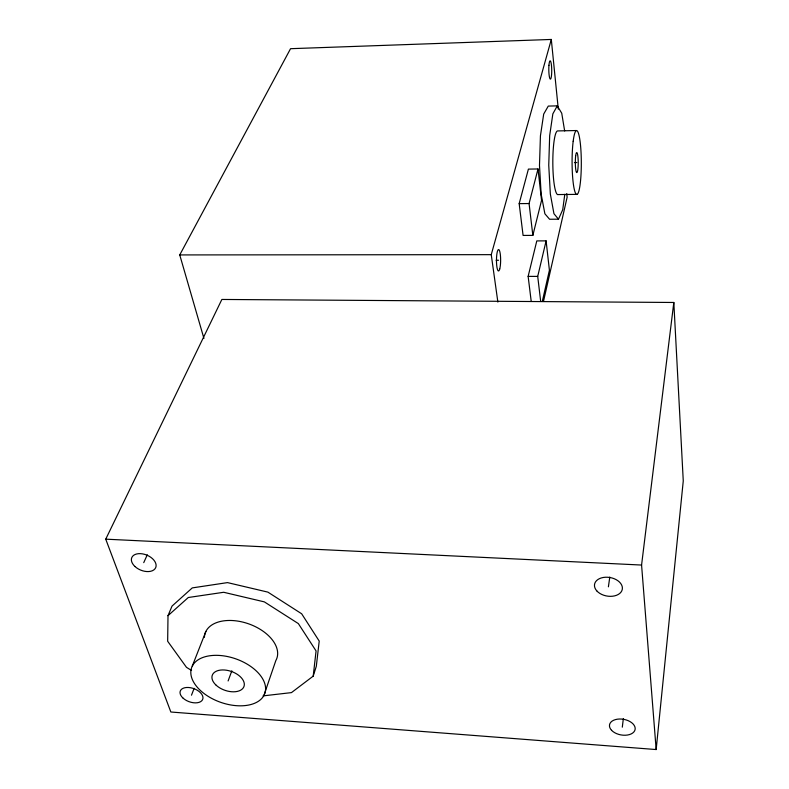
<?xml version="1.0" encoding="UTF-8"?>
<svg xmlns="http://www.w3.org/2000/svg" width="789" height="789" viewBox="0 0 789 789"><rect width="100%" height="100%" fill="white"/><g stroke="black" fill="none" stroke-linecap="round" stroke-linejoin="round"><path stroke-width="1.18" d="M263.053 695.888L291.457 692.614L313.203 676.143L316.31 666.301L319.22 641.082L301.654 613.773L267.885 592.125L227.498 582.607L192.269 587.904L172.032 606.09L168.008 615.657L167.662 641.25L186.47 667.326L191.549 670.463M656.162 749.55L683.264 480.915L673.816 302.473L221.867 299.455L105.736 539.163L170.858 712.013L656.162 749.55L641.575 565.052L673.816 302.473M313.203 676.143L316.073 650.935L298.35 623.596L264.345 601.879L223.711 592.283L188.305 597.5L168.008 615.657M622.304 727.172L623.349 718.601M564.796 194.281L562.725 209.726L558.494 219.194L549.588 219.253L544.883 213.78L541.146 194.124L539.489 165.384L540.435 135.807L543.7 114.06L548.286 106.081L557.29 105.864L561.738 113.231L564.658 130.944M608.398 586.829L609.789 577.075M542.319 301.339L549.41 270.242L546.106 240.872L536.796 240.901L528.137 276.377L531.204 301.309M543.473 301.477L567.133 197.22L566.758 193.552M540.672 301.368L537.713 276.406L546.106 240.872M532.851 235.388L541.55 200.376L538.019 168.964L528.403 169.112L519.172 203.631L523.087 235.428L532.851 235.388L529.074 203.542L538.019 168.964M497.869 302.079L491.251 254.66L551.304 39.45L290.549 48.691L179.744 254.926L203.927 338.412M263.792 695.72A38.819 23.019 19.4 0 0 220.387 655.511A38.819 23.019 19.4 0 0 200.445 690.513A38.819 23.019 19.4 0 0 263.792 695.72L275.834 660.571A37.99 23.128 19.5 0 0 247.282 623.379A37.99 23.128 19.5 0 0 204.41 637.305M228.11 680.946L231.838 670.808M191.49 695.198L194.143 688.324M192.269 666.103L205.89 631.437M143.736 562.646L147.277 554.805M557.29 105.864L552.852 113.843L549.677 135.619L548.75 165.236L550.337 194.025L553.947 213.711L558.494 219.194M576.503 130.53L557.557 130.925A31.856 4.971 89.8 0 0 552.833 164.063A31.856 4.971 89.8 0 0 558.227 194.567L577.055 194.37M574.422 162.583L576.779 162.544M519.172 203.631L529.074 203.542M179.744 254.926L491.251 254.66M496.103 260.252L498.569 260.252M528.137 276.377L537.713 276.406M105.736 539.163L641.575 565.052M551.304 39.45L558.296 109.158M499.733 268.98A10.721 2.081 -89.8 0 0 499.447 250.498A10.721 2.081 -89.8 0 0 496.478 261.258A10.721 2.081 -89.8 0 0 499.733 268.98M548.947 65.3A9.162 1.46 89.2 0 0 550.367 79.127A9.162 1.46 89.2 0 0 551.472 65.467A9.162 1.46 89.2 0 0 548.947 65.3M575.684 155.778A10.04 1.45 89.8 0 0 576.493 172.347A10.04 1.45 89.8 0 0 578.14 159.486A10.04 1.45 89.8 0 0 575.684 155.778M573.179 141.28A31.954 4.616 89.8 0 0 575.852 193.778A31.954 4.616 89.8 0 0 581.039 152.356A31.954 4.616 89.8 0 0 573.179 141.28M611.564 730.298A12.999 7.91 10.3 0 0 633.814 732.024A12.999 7.91 10.3 0 0 621.594 719.065A12.999 7.91 10.3 0 0 611.564 730.298M183.186 698.245A11.953 6.953 20 0 0 202.517 699.744A11.953 6.953 20 0 0 188.788 687.505A11.953 6.953 20 0 0 183.186 698.245M134.958 566.502A12.969 8.097 22.5 0 0 155.689 567.666A12.969 8.097 22.5 0 0 140.58 553.651A12.969 8.097 22.5 0 0 134.958 566.502M596.78 590.872A14.094 9.389 10.1 0 0 620.933 592.223A14.094 9.389 10.1 0 0 607.56 577.242A14.094 9.389 10.1 0 0 596.78 590.872M216.206 685.266A16.806 9.961 19.4 0 0 243.584 687.357A16.806 9.961 19.4 0 0 224.599 670.009A16.806 9.961 19.4 0 0 216.206 685.266"/></g></svg>
